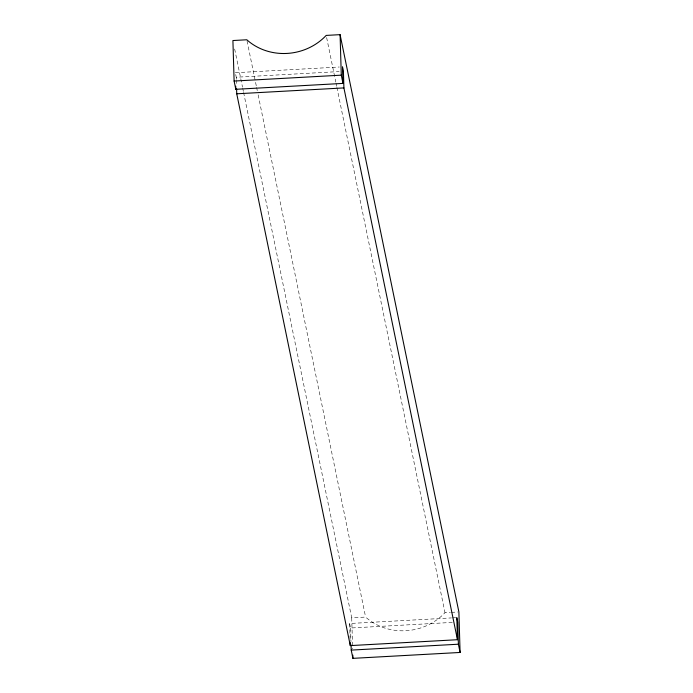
<?xml version="1.0" encoding="UTF-8"?>
<svg xmlns="http://www.w3.org/2000/svg" width="693" height="693" viewBox="0 0 693 693"><rect width="100%" height="100%" fill="white"/><g stroke="black" fill="none" stroke-linecap="round" stroke-linejoin="round"><path stroke-width="0.52" stroke-dasharray="3.46 2.6" d="M235.317 72.722L339.275 67.013M235.689 74.523L236.244 77.226L339.128 71.57M243.589 92.438L351.715 617.835L365.609 617.073A54.877 50.658 -11.6 0 0 444.993 612.707L450.337 612.421M451.403 612.361L457.813 612.006M350.104 639.293L349.636 623.501L451.446 617.913M452.52 617.853L455.734 617.68M349.636 623.501L350.563 628.005L452.373 622.409M326.628 37.535L335.784 82.017M336.001 83.082L336.651 86.261M336.876 87.318L444.993 612.707M247.02 40.835L256.393 86.382M256.618 87.439L257.268 90.618M258.142 94.854L365.609 617.073M234.658 49.012L242.507 87.145M242.723 88.202L243.373 91.381M351.715 617.835L352.633 648.752M350.563 628.005L350.97 641.683M236.244 77.226L236.304 79.297M236.339 80.327L236.434 83.437"/><path stroke-width="1.04" d="M351.065 644.845L351.221 650.103L352.919 658.35L460.091 652.46L458.887 611.945L340.081 34.65L326.195 35.412A54.877 50.658 -11.6 0 1 246.803 39.77L232.909 40.54L234.113 81.055L235.811 89.302L342.983 83.411L342.489 66.84L343.416 71.336L343.91 87.916L457.467 639.717L350.294 645.607L236.737 93.798L236.582 88.617M234.113 81.055L341.285 75.165L342.983 83.411M236.737 93.798L343.91 87.916M351.221 650.103L458.394 644.213L460.091 652.46M458.394 644.213L457.735 622.115L456.808 617.619L457.467 639.717M340.081 34.65L341.285 75.165M352.824 655.154L352.919 658.35M350.199 642.446L350.294 645.607M235.724 86.192L235.811 89.302"/></g></svg>
